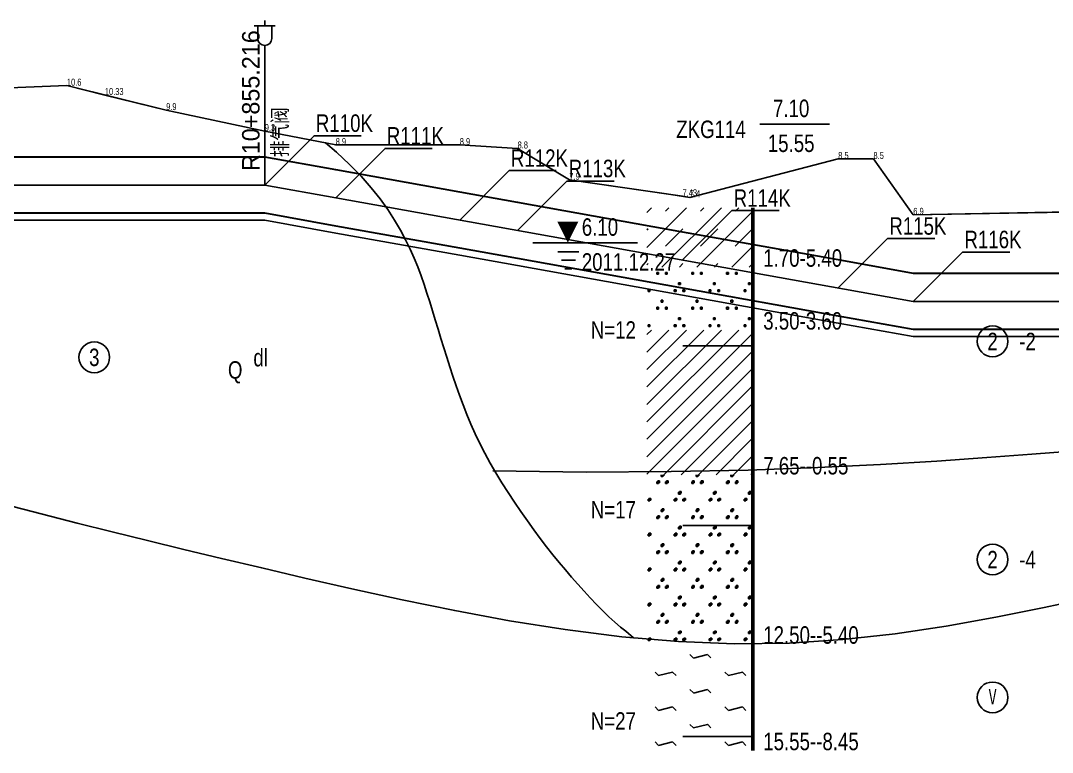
# Model space of a CAD drawing. Extents: x 525858 to 564773, y 2370984 to 2400075.
# Drawn here: x 561700 to 561995.5, y 2390782.7 to 2390992.3 of the extents above; entities that cross this region are included whole.
import ezdxf
from ezdxf.enums import TextEntityAlignment as Align

# ---------------------------------------------------------------- set-up
doc = ezdxf.new("R2010")
doc.units = 0
doc.linetypes.add('CENTER', pattern=[2, 1.25, -0.25, 0.25, -0.25])
doc.linetypes.add('ZK', pattern=[20, 10, 0, 10])
doc.layers.get('0').update_dxf_attribs({"linetype": 'CONTINUOUS'})
for name, color, linetype in [('pipe', 3, 'CONTINUOUS'), ('pipe_cen', 1, 'CENTER'), ('地形剖面', 4, 'CONTINUOUS'), ('纵面管线标注', 3, 'CONTINUOUS'), ('附属设施', 2, 'CONTINUOUS')]:
    doc.layers.add(name, color=color, linetype=linetype)
doc.styles.add('ITALIC', font='txt', dxfattribs={"width": 0.7, "height": 0.28})
doc.styles.add('SIMP1', font='simp1.shx', dxfattribs={"width": 0.8, "bigfont": 'hz.shx'})

# ---------------------------------------------------------------- blocks, each defined once
blk = doc.blocks.new('uw')
for p, q in [((-0.143, -0.131), (0.159, -0.131)), ((0.109, -0.252), (-0.092, -0.252)), ((-0.042, -0.373), (0.059, -0.373))]:
    blk.add_line(p, q)
blk.add_lwpolyline([(0, 0, 0, 0.3, 0), (0, 0.3, 0.3, 0.3, 0)], format="xyseb")
at = {"style": 'ITALIC', "width": 0.7}
blk.add_attdef('SHUIWEI', (0.38, 0.156), '', height=0.28, dxfattribs=at)
blk = doc.blocks.new('qin排气阀va')
at = {"layer": '附属设施', "linetype": 'Continuous', "lineweight": -3}
for points in [[(-1.5, 22.8), (1.5, 22.8)], [(-1, 21), (-1, 22.8)], [(0, 22.8), (0, 23.55)], [(1, 21), (1, 22.8)], [(0, 0), (0, 20)]]:
    blk.add_lwpolyline(points, dxfattribs=at)
blk.add_arc((0, 21), 1, 180, 0, dxfattribs=at)
at = {"layer": '附属设施', "linetype": 'Continuous', "lineweight": -3, "style": 'SIMP1'}
blk.add_attdef('名称', text='', height=2.5, rotation=90, dxfattribs=at).set_placement((1, 4), align=Align.TOP_LEFT)
blk.add_attdef('ZH', text='', height=2.5, rotation=90, dxfattribs=at).set_placement((0, 2), align=Align.BOTTOM_LEFT)

msp = doc.modelspace()

# ---------------------------------------------------------------- hatches: boundary and pattern name
at = {"layer": '地形剖面'}
h = msp.add_hatch(dxfattribs=at)
h.set_pattern_fill('QB05', color=55, scale=20, style=0, pattern_type=2)
h.set_pattern_definition([(45, (550509.672, 2390567.662), (-5, 5), []), (45, (550514.672, 2390567.662), (6e-16, 10), [7.071068, -7.071068])])
h.paths.add_polyline_path([(561909.351874, 2390938.662316), (561909.351874, 2390921.662316), (561879.351874, 2390921.662316), (561879.351874, 2390938.662316)])
h = msp.add_hatch(dxfattribs=at)
h.set_pattern_fill('QF04', color=55, scale=20, style=0, pattern_type=2)
h.set_pattern_definition([(90, (550527.172, 2390584.662), (-20, 1e-15), [0.5, -19.5]), (180, (550527.672, 2390584.662), (-2e-15, -20), [0.5, -19.5]), (270, (550527.672, 2390585.162), (20, -4e-15), [0.5, -19.5]), (0, (550527.172, 2390585.162), (0, 20), [0.5, -19.5]), (90, (550528.422, 2390586.662), (-20, 1e-15), [0.5, -19.5]), (180, (550528.922, 2390586.662), (-2e-15, -20), [0.5, -19.5]), (270, (550528.922, 2390587.162), (20, -4e-15), [0.5, -19.5]), (0, (550528.422, 2390587.162), (0, 20), [0.5, -19.5]), (90, (550527.172, 2390574.662), (-20, 1e-15), [0.5, -19.5]), (180, (550527.672, 2390574.662), (-2e-15, -20), [0.5, -19.5]), (270, (550527.672, 2390575.162), (20, -4e-15), [0.5, -19.5]), (0, (550527.172, 2390575.162), (0, 20), [0.5, -19.5]), (90, (550528.422, 2390576.662), (-20, 1e-15), [0.5, -19.5]), (180, (550528.922, 2390576.662), (-2e-15, -20), [0.5, -19.5]), (270, (550528.922, 2390577.162), (20, -4e-15), [0.5, -19.5]), (0, (550528.422, 2390577.162), (0, 20), [0.5, -19.5]), (90, (550523.422, 2390581.662), (-20, 1e-15), [0.5, -19.5]), (180, (550523.922, 2390581.662), (-2e-15, -20), [0.5, -19.5]), (270, (550523.922, 2390582.162), (20, -4e-15), [0.5, -19.5]), (0, (550523.422, 2390582.162), (0, 20), [0.5, -19.5]), (90, (550519.672, 2390584.662), (-20, 1e-15), [0.5, -19.5]), (180, (550520.172, 2390584.662), (-2e-15, -20), [0.5, -19.5]), (270, (550520.172, 2390585.162), (20, -4e-15), [0.5, -19.5]), (0, (550519.672, 2390585.162), (0, 20), [0.5, -19.5]), (90, (550518.422, 2390586.662), (-20, 1e-15), [0.5, -19.5]), (180, (550518.922, 2390586.662), (-2e-15, -20), [0.5, -19.5]), (270, (550518.922, 2390587.162), (20, -4e-15), [0.5, -19.5]), (0, (550518.422, 2390587.162), (0, 20), [0.5, -19.5]), (90, (550524.672, 2390579.662), (-20, 1e-15), [0.5, -19.5]), (180, (550525.172, 2390579.662), (-2e-15, -20), [0.5, -19.5]), (270, (550525.172, 2390580.162), (20, -4e-15), [0.5, -19.5]), (0, (550524.672, 2390580.162), (0, 20), [0.5, -19.5]), (90, (550522.172, 2390579.662), (-20, 1e-15), [0.5, -19.5]), (180, (550522.672, 2390579.662), (-2e-15, -20), [0.5, -19.5]), (270, (550522.672, 2390580.162), (20, -4e-15), [0.5, -19.5]), (0, (550522.172, 2390580.162), (0, 20), [0.5, -19.5]), (90, (550519.672, 2390574.662), (-20, 1e-15), [0.5, -19.5]), (180, (550520.172, 2390574.662), (-2e-15, -20), [0.5, -19.5]), (270, (550520.172, 2390575.162), (20, -4e-15), [0.5, -19.5]), (0, (550519.672, 2390575.162), (0, 20), [0.5, -19.5]), (90, (550518.422, 2390576.662), (-20, 1e-15), [0.5, -19.5]), (180, (550518.922, 2390576.662), (-2e-15, -20), [0.5, -19.5]), (270, (550518.922, 2390577.162), (20, -4e-15), [0.5, -19.5]), (0, (550518.422, 2390577.162), (0, 20), [0.5, -19.5]), (90, (550523.422, 2390571.662), (-20, 1e-15), [0.5, -19.5]), (180, (550523.922, 2390571.662), (-2e-15, -20), [0.5, -19.5]), (270, (550523.922, 2390572.162), (20, -4e-15), [0.5, -19.5]), (0, (550523.422, 2390572.162), (0, 20), [0.5, -19.5]), (90, (550522.172, 2390569.662), (-20, 1e-15), [0.5, -19.5]), (180, (550522.672, 2390569.662), (-2e-15, -20), [0.5, -19.5]), (270, (550522.672, 2390570.162), (20, -4e-15), [0.5, -19.5]), (0, (550522.172, 2390570.162), (0, 20), [0.5, -19.5]), (90, (550524.672, 2390569.662), (-20, 1e-15), [0.5, -19.5]), (180, (550525.172, 2390569.662), (-2e-15, -20), [0.5, -19.5]), (270, (550525.172, 2390570.162), (20, -4e-15), [0.5, -19.5]), (0, (550524.672, 2390570.162), (0, 20), [0.5, -19.5]), (90, (550513.422, 2390581.662), (-20, 1e-15), [0.5, -19.5]), (180, (550513.922, 2390581.662), (-2e-15, -20), [0.5, -19.5]), (270, (550513.922, 2390582.162), (20, -4e-15), [0.5, -19.5]), (0, (550513.422, 2390582.162), (0, 20), [0.5, -19.5]), (90, (550509.672, 2390584.662), (-20, 1e-15), [0.5, -19.5]), (180, (550510.172, 2390584.662), (-2e-15, -20), [0.5, -19.5]), (270, (550510.172, 2390585.162), (20, -4e-15), [0.5, -19.5]), (0, (550509.672, 2390585.162), (0, 20), [0.5, -19.5]), (90, (550514.672, 2390579.662), (-20, 1e-15), [0.5, -19.5]), (180, (550515.172, 2390579.662), (-2e-15, -20), [0.5, -19.5]), (270, (550515.172, 2390580.162), (20, -4e-15), [0.5, -19.5]), (0, (550514.672, 2390580.162), (0, 20), [0.5, -19.5]), (90, (550509.672, 2390574.662), (-20, 1e-15), [0.5, -19.5]), (180, (550510.172, 2390574.662), (-2e-15, -20), [0.5, -19.5]), (270, (550510.172, 2390575.162), (20, -4e-15), [0.5, -19.5]), (0, (550509.672, 2390575.162), (0, 20), [0.5, -19.5]), (90, (550512.172, 2390579.662), (-20, 1e-15), [0.5, -19.5]), (180, (550512.672, 2390579.662), (-2e-15, -20), [0.5, -19.5]), (270, (550512.672, 2390580.162), (20, -4e-15), [0.5, -19.5]), (0, (550512.172, 2390580.162), (0, 20), [0.5, -19.5]), (90, (550513.422, 2390571.662), (-20, 1e-15), [0.5, -19.5]), (180, (550513.922, 2390571.662), (-2e-15, -20), [0.5, -19.5]), (270, (550513.922, 2390572.162), (20, -4e-15), [0.5, -19.5]), (0, (550513.422, 2390572.162), (0, 20), [0.5, -19.5]), (90, (550514.672, 2390569.662), (-20, 1e-15), [0.5, -19.5]), (180, (550515.172, 2390569.662), (-2e-15, -20), [0.5, -19.5]), (270, (550515.172, 2390570.162), (20, -4e-15), [0.5, -19.5]), (0, (550514.672, 2390570.162), (0, 20), [0.5, -19.5]), (90, (550512.172, 2390569.662), (-20, 1e-15), [0.5, -19.5]), (180, (550512.672, 2390569.662), (-2e-15, -20), [0.5, -19.5]), (270, (550512.672, 2390570.162), (20, -4e-15), [0.5, -19.5]), (0, (550512.172, 2390570.162), (0, 20), [0.5, -19.5]), (90, (550517.172, 2390574.662), (-20, 1e-15), [0.5, -19.5]), (180, (550517.672, 2390574.662), (-2e-15, -20), [0.5, -19.5]), (270, (550517.672, 2390575.162), (20, -4e-15), [0.5, -19.5]), (0, (550517.172, 2390575.162), (0, 20), [0.5, -19.5]), (90, (550517.172, 2390584.662), (-20, 1e-15), [0.5, -19.5]), (180, (550517.672, 2390584.662), (-2e-15, -20), [0.5, -19.5]), (270, (550517.672, 2390585.162), (20, -4e-15), [0.5, -19.5]), (0, (550517.172, 2390585.162), (0, 20), [0.5, -19.5])])
h.paths.add_polyline_path([(561909.351874, 2390921.662316), (561909.351874, 2390903.662316), (561879.351874, 2390903.662316), (561879.351874, 2390921.662316)])
h = msp.add_hatch(dxfattribs=at)
h.set_pattern_fill('QB01', color=55, scale=20, style=0, pattern_type=2)
h.set_pattern_definition([(45, (550509.672, 2390567.6623), (-2.5, 2.5), [])])
h.paths.add_polyline_path([(561909.351874, 2390903.662316), (561909.351874, 2390862.162316), (561879.351874, 2390862.162316), (561879.351874, 2390903.662316)])
h = msp.add_hatch(dxfattribs=at)
h.set_pattern_fill('QF05', color=55, scale=20, style=0, pattern_type=2)
h.set_pattern_definition([(90, (550527.172, 2390584.662), (-20, 1e-15), [0.5, -19.5]), (180, (550527.672, 2390584.662), (-2e-15, -20), [0.5, -19.5]), (270, (550527.672, 2390585.162), (20, -4e-15), [0.5, -19.5]), (0, (550527.172, 2390585.162), (0, 20), [0.5, -19.5]), (90, (550527.422, 2390584.912), (-20, 1e-15), [0.5, -19.5]), (180, (550527.922, 2390584.912), (-2e-15, -20), [0.5, -19.5]), (270, (550527.922, 2390585.412), (20, -4e-15), [0.5, -19.5]), (0, (550527.422, 2390585.412), (0, 20), [0.5, -19.5]), (90, (550528.422, 2390586.662), (-20, 1e-15), [0.5, -19.5]), (180, (550528.922, 2390586.662), (-2e-15, -20), [0.5, -19.5]), (270, (550528.922, 2390587.162), (20, -4e-15), [0.5, -19.5]), (0, (550528.422, 2390587.162), (0, 20), [0.5, -19.5]), (90, (550528.672, 2390576.912), (-20, 1e-15), [0.5, -19.5]), (180, (550529.172, 2390576.912), (-2e-15, -20), [0.5, -19.5]), (270, (550529.172, 2390577.412), (20, -4e-15), [0.5, -19.5]), (0, (550528.672, 2390577.412), (0, 20), [0.5, -19.5]), (90, (550527.172, 2390574.662), (-20, 1e-15), [0.5, -19.5]), (180, (550527.672, 2390574.662), (-2e-15, -20), [0.5, -19.5]), (270, (550527.672, 2390575.162), (20, -4e-15), [0.5, -19.5]), (0, (550527.172, 2390575.162), (0, 20), [0.5, -19.5]), (90, (550527.422, 2390574.912), (-20, 1e-15), [0.5, -19.5]), (180, (550527.922, 2390574.912), (-2e-15, -20), [0.5, -19.5]), (270, (550527.922, 2390575.412), (20, -4e-15), [0.5, -19.5]), (0, (550527.422, 2390575.412), (0, 20), [0.5, -19.5]), (90, (550528.422, 2390576.662), (-20, 1e-15), [0.5, -19.5]), (180, (550528.922, 2390576.662), (-2e-15, -20), [0.5, -19.5]), (270, (550528.922, 2390577.162), (20, -4e-15), [0.5, -19.5]), (0, (550528.422, 2390577.162), (0, 20), [0.5, -19.5]), (90, (550523.422, 2390581.662), (-20, 1e-15), [0.5, -19.5]), (180, (550523.922, 2390581.662), (-2e-15, -20), [0.5, -19.5]), (270, (550523.922, 2390582.162), (20, -4e-15), [0.5, -19.5]), (0, (550523.422, 2390582.162), (0, 20), [0.5, -19.5]), (90, (550523.672, 2390581.912), (-20, 1e-15), [0.5, -19.5]), (180, (550524.172, 2390581.912), (-2e-15, -20), [0.5, -19.5]), (270, (550524.172, 2390582.412), (20, -4e-15), [0.5, -19.5]), (0, (550523.672, 2390582.412), (0, 20), [0.5, -19.5]), (90, (550519.672, 2390584.662), (-20, 1e-15), [0.5, -19.5]), (180, (550520.172, 2390584.662), (-2e-15, -20), [0.5, -19.5]), (270, (550520.172, 2390585.162), (20, -4e-15), [0.5, -19.5]), (0, (550519.672, 2390585.162), (0, 20), [0.5, -19.5]), (90, (550519.922, 2390584.912), (-20, 1e-15), [0.5, -19.5]), (180, (550520.422, 2390584.912), (-2e-15, -20), [0.5, -19.5]), (270, (550520.422, 2390585.412), (20, -4e-15), [0.5, -19.5]), (0, (550519.922, 2390585.412), (0, 20), [0.5, -19.5]), (90, (550518.422, 2390586.662), (-20, 1e-15), [0.5, -19.5]), (180, (550518.922, 2390586.662), (-2e-15, -20), [0.5, -19.5]), (270, (550518.922, 2390587.162), (20, -4e-15), [0.5, -19.5]), (0, (550518.422, 2390587.162), (0, 20), [0.5, -19.5]), (90, (550517.422, 2390584.912), (-20, 1e-15), [0.5, -19.5]), (180, (550517.922, 2390584.912), (-2e-15, -20), [0.5, -19.5]), (270, (550517.922, 2390585.412), (20, -4e-15), [0.5, -19.5]), (0, (550517.422, 2390585.412), (0, 20), [0.5, -19.5]), (90, (550524.672, 2390579.662), (-20, 1e-15), [0.5, -19.5]), (180, (550525.172, 2390579.662), (-2e-15, -20), [0.5, -19.5]), (270, (550525.172, 2390580.162), (20, -4e-15), [0.5, -19.5]), (0, (550524.672, 2390580.162), (0, 20), [0.5, -19.5]), (90, (550522.172, 2390579.662), (-20, 1e-15), [0.5, -19.5]), (180, (550522.672, 2390579.662), (-2e-15, -20), [0.5, -19.5]), (270, (550522.672, 2390580.162), (20, -4e-15), [0.5, -19.5]), (0, (550522.172, 2390580.162), (0, 20), [0.5, -19.5]), (90, (550518.672, 2390576.912), (-20, 1e-15), [0.5, -19.5]), (180, (550519.172, 2390576.912), (-2e-15, -20), [0.5, -19.5]), (270, (550519.172, 2390577.412), (20, -4e-15), [0.5, -19.5]), (0, (550518.672, 2390577.412), (0, 20), [0.5, -19.5]), (90, (550519.672, 2390574.662), (-20, 1e-15), [0.5, -19.5]), (180, (550520.172, 2390574.662), (-2e-15, -20), [0.5, -19.5]), (270, (550520.172, 2390575.162), (20, -4e-15), [0.5, -19.5]), (0, (550519.672, 2390575.162), (0, 20), [0.5, -19.5]), (90, (550519.922, 2390574.912), (-20, 1e-15), [0.5, -19.5]), (180, (550520.422, 2390574.912), (-2e-15, -20), [0.5, -19.5]), (270, (550520.422, 2390575.412), (20, -4e-15), [0.5, -19.5]), (0, (550519.922, 2390575.412), (0, 20), [0.5, -19.5]), (90, (550517.422, 2390574.912), (-20, 1e-15), [0.5, -19.5]), (180, (550517.922, 2390574.912), (-2e-15, -20), [0.5, -19.5]), (270, (550517.922, 2390575.412), (20, -4e-15), [0.5, -19.5]), (0, (550517.422, 2390575.412), (0, 20), [0.5, -19.5]), (90, (550518.422, 2390576.662), (-20, 1e-15), [0.5, -19.5]), (180, (550518.922, 2390576.662), (-2e-15, -20), [0.5, -19.5]), (270, (550518.922, 2390577.162), (20, -4e-15), [0.5, -19.5]), (0, (550518.422, 2390577.162), (0, 20), [0.5, -19.5]), (90, (550522.422, 2390579.912), (-20, 1e-15), [0.5, -19.5]), (180, (550522.922, 2390579.912), (-2e-15, -20), [0.5, -19.5]), (270, (550522.922, 2390580.412), (20, -4e-15), [0.5, -19.5]), (0, (550522.422, 2390580.412), (0, 20), [0.5, -19.5]), (90, (550524.922, 2390579.912), (-20, 1e-15), [0.5, -19.5]), (180, (550525.422, 2390579.912), (-2e-15, -20), [0.5, -19.5]), (270, (550525.422, 2390580.412), (20, -4e-15), [0.5, -19.5]), (0, (550524.922, 2390580.412), (0, 20), [0.5, -19.5]), (90, (550528.672, 2390586.912), (-20, 1e-15), [0.5, -19.5]), (180, (550529.172, 2390586.912), (-2e-15, -20), [0.5, -19.5]), (270, (550529.172, 2390587.412), (20, -4e-15), [0.5, -19.5]), (0, (550528.672, 2390587.412), (0, 20), [0.5, -19.5]), (90, (550518.672, 2390586.912), (-20, 1e-15), [0.5, -19.5]), (180, (550519.172, 2390586.912), (-2e-15, -20), [0.5, -19.5]), (270, (550519.172, 2390587.412), (20, -4e-15), [0.5, -19.5]), (0, (550518.672, 2390587.412), (0, 20), [0.5, -19.5]), (90, (550524.922, 2390569.912), (-20, 1e-15), [0.5, -19.5]), (180, (550525.422, 2390569.912), (-2e-15, -20), [0.5, -19.5]), (270, (550525.422, 2390570.412), (20, -4e-15), [0.5, -19.5]), (0, (550524.922, 2390570.412), (0, 20), [0.5, -19.5]), (90, (550523.422, 2390571.662), (-20, 1e-15), [0.5, -19.5]), (180, (550523.922, 2390571.662), (-2e-15, -20), [0.5, -19.5]), (270, (550523.922, 2390572.162), (20, -4e-15), [0.5, -19.5]), (0, (550523.422, 2390572.162), (0, 20), [0.5, -19.5]), (90, (550523.672, 2390571.912), (-20, 1e-15), [0.5, -19.5]), (180, (550524.172, 2390571.912), (-2e-15, -20), [0.5, -19.5]), (270, (550524.172, 2390572.412), (20, -4e-15), [0.5, -19.5]), (0, (550523.672, 2390572.412), (0, 20), [0.5, -19.5]), (90, (550522.422, 2390569.912), (-20, 1e-15), [0.5, -19.5]), (180, (550522.922, 2390569.912), (-2e-15, -20), [0.5, -19.5]), (270, (550522.922, 2390570.412), (20, -4e-15), [0.5, -19.5]), (0, (550522.422, 2390570.412), (0, 20), [0.5, -19.5]), (90, (550522.172, 2390569.662), (-20, 1e-15), [0.5, -19.5]), (180, (550522.672, 2390569.662), (-2e-15, -20), [0.5, -19.5]), (270, (550522.672, 2390570.162), (20, -4e-15), [0.5, -19.5]), (0, (550522.172, 2390570.162), (0, 20), [0.5, -19.5]), (90, (550524.672, 2390569.662), (-20, 1e-15), [0.5, -19.5]), (180, (550525.172, 2390569.662), (-2e-15, -20), [0.5, -19.5]), (270, (550525.172, 2390570.162), (20, -4e-15), [0.5, -19.5]), (0, (550524.672, 2390570.162), (0, 20), [0.5, -19.5]), (90, (550513.422, 2390581.662), (-20, 1e-15), [0.5, -19.5]), (180, (550513.922, 2390581.662), (-2e-15, -20), [0.5, -19.5]), (270, (550513.922, 2390582.162), (20, -4e-15), [0.5, -19.5]), (0, (550513.422, 2390582.162), (0, 20), [0.5, -19.5]), (90, (550513.672, 2390581.912), (-20, 1e-15), [0.5, -19.5]), (180, (550514.172, 2390581.912), (-2e-15, -20), [0.5, -19.5]), (270, (550514.172, 2390582.412), (20, -4e-15), [0.5, -19.5]), (0, (550513.672, 2390582.412), (0, 20), [0.5, -19.5]), (90, (550509.672, 2390584.662), (-20, 1e-15), [0.5, -19.5]), (180, (550510.172, 2390584.662), (-2e-15, -20), [0.5, -19.5]), (270, (550510.172, 2390585.162), (20, -4e-15), [0.5, -19.5]), (0, (550509.672, 2390585.162), (0, 20), [0.5, -19.5]), (90, (550509.922, 2390584.912), (-20, 1e-15), [0.5, -19.5]), (180, (550510.422, 2390584.912), (-2e-15, -20), [0.5, -19.5]), (270, (550510.422, 2390585.412), (20, -4e-15), [0.5, -19.5]), (0, (550509.922, 2390585.412), (0, 20), [0.5, -19.5]), (90, (550514.672, 2390579.662), (-20, 1e-15), [0.5, -19.5]), (180, (550515.172, 2390579.662), (-2e-15, -20), [0.5, -19.5]), (270, (550515.172, 2390580.162), (20, -4e-15), [0.5, -19.5]), (0, (550514.672, 2390580.162), (0, 20), [0.5, -19.5]), (90, (550509.672, 2390574.662), (-20, 1e-15), [0.5, -19.5]), (180, (550510.172, 2390574.662), (-2e-15, -20), [0.5, -19.5]), (270, (550510.172, 2390575.162), (20, -4e-15), [0.5, -19.5]), (0, (550509.672, 2390575.162), (0, 20), [0.5, -19.5]), (90, (550509.922, 2390574.912), (-20, 1e-15), [0.5, -19.5]), (180, (550510.422, 2390574.912), (-2e-15, -20), [0.5, -19.5]), (270, (550510.422, 2390575.412), (20, -4e-15), [0.5, -19.5]), (0, (550509.922, 2390575.412), (0, 20), [0.5, -19.5]), (90, (550512.172, 2390579.662), (-20, 1e-15), [0.5, -19.5]), (180, (550512.672, 2390579.662), (-2e-15, -20), [0.5, -19.5]), (270, (550512.672, 2390580.162), (20, -4e-15), [0.5, -19.5]), (0, (550512.172, 2390580.162), (0, 20), [0.5, -19.5]), (90, (550514.922, 2390579.912), (-20, 1e-15), [0.5, -19.5]), (180, (550515.422, 2390579.912), (-2e-15, -20), [0.5, -19.5]), (270, (550515.422, 2390580.412), (20, -4e-15), [0.5, -19.5]), (0, (550514.922, 2390580.412), (0, 20), [0.5, -19.5]), (90, (550512.422, 2390579.912), (-20, 1e-15), [0.5, -19.5]), (180, (550512.922, 2390579.912), (-2e-15, -20), [0.5, -19.5]), (270, (550512.922, 2390580.412), (20, -4e-15), [0.5, -19.5]), (0, (550512.422, 2390580.412), (0, 20), [0.5, -19.5]), (90, (550514.922, 2390569.912), (-20, 1e-15), [0.5, -19.5]), (180, (550515.422, 2390569.912), (-2e-15, -20), [0.5, -19.5]), (270, (550515.422, 2390570.412), (20, -4e-15), [0.5, -19.5]), (0, (550514.922, 2390570.412), (0, 20), [0.5, -19.5]), (90, (550513.422, 2390571.662), (-20, 1e-15), [0.5, -19.5]), (180, (550513.922, 2390571.662), (-2e-15, -20), [0.5, -19.5]), (270, (550513.922, 2390572.162), (20, -4e-15), [0.5, -19.5]), (0, (550513.422, 2390572.162), (0, 20), [0.5, -19.5]), (90, (550513.672, 2390571.912), (-20, 1e-15), [0.5, -19.5]), (180, (550514.172, 2390571.912), (-2e-15, -20), [0.5, -19.5]), (270, (550514.172, 2390572.412), (20, -4e-15), [0.5, -19.5]), (0, (550513.672, 2390572.412), (0, 20), [0.5, -19.5]), (90, (550514.672, 2390569.662), (-20, 1e-15), [0.5, -19.5]), (180, (550515.172, 2390569.662), (-2e-15, -20), [0.5, -19.5]), (270, (550515.172, 2390570.162), (20, -4e-15), [0.5, -19.5]), (0, (550514.672, 2390570.162), (0, 20), [0.5, -19.5]), (90, (550512.172, 2390569.662), (-20, 1e-15), [0.5, -19.5]), (180, (550512.672, 2390569.662), (-2e-15, -20), [0.5, -19.5]), (270, (550512.672, 2390570.162), (20, -4e-15), [0.5, -19.5]), (0, (550512.172, 2390570.162), (0, 20), [0.5, -19.5]), (90, (550512.422, 2390569.912), (-20, 1e-15), [0.5, -19.5]), (180, (550512.922, 2390569.912), (-2e-15, -20), [0.5, -19.5]), (270, (550512.922, 2390570.412), (20, -4e-15), [0.5, -19.5]), (0, (550512.422, 2390570.412), (0, 20), [0.5, -19.5]), (90, (550517.172, 2390574.662), (-20, 1e-15), [0.5, -19.5]), (180, (550517.672, 2390574.662), (-2e-15, -20), [0.5, -19.5]), (270, (550517.672, 2390575.162), (20, -4e-15), [0.5, -19.5]), (0, (550517.172, 2390575.162), (0, 20), [0.5, -19.5]), (90, (550517.172, 2390584.662), (-20, 1e-15), [0.5, -19.5]), (180, (550517.672, 2390584.662), (-2e-15, -20), [0.5, -19.5]), (270, (550517.672, 2390585.162), (20, -4e-15), [0.5, -19.5]), (0, (550517.172, 2390585.162), (0, 20), [0.5, -19.5])])
h.paths.add_polyline_path([(561909.351874, 2390862.162316), (561909.351874, 2390813.662316), (561879.351874, 2390813.662316), (561879.351874, 2390862.162316)])
h = msp.add_hatch(dxfattribs=at)
h.set_pattern_fill('B001', color=55, scale=20, style=0, pattern_type=2)
h.set_pattern_definition([(315, (550526.672, 2390585.662), (-20.000006, 4e-15), [1.414214, -26.87]), (14.0362, (550522.672, 2390584.6623), (-20.0000115, 2e-05), [4.1231, -78.339]), (315, (550521.672, 2390585.662), (-20.000006, 4e-15), [1.414214, -26.87]), (315, (550526.672, 2390575.662), (-20.000006, 4e-15), [1.414214, -26.87]), (14.0362, (550522.672, 2390574.6623), (-20.0000115, 2e-05), [4.1231, -78.339]), (315, (550521.672, 2390575.662), (-20.000006, 4e-15), [1.414214, -26.87]), (315, (550516.672, 2390570.662), (4e-15, 20.000006), [1.414214, -26.87]), (14.0362, (550512.672, 2390569.6623), (-20.0000115, 2e-05), [4.1231, -78.339]), (315, (550511.672, 2390570.662), (-20.000006, 4e-15), [1.414214, -26.87]), (315, (550516.672, 2390580.662), (-20.000006, 4e-15), [1.414214, -26.87]), (14.0362, (550512.672, 2390579.6623), (-20.0000115, 2e-05), [4.1231, -78.339]), (315, (550511.672, 2390580.662), (-20.000006, 4e-15), [1.414214, -26.87])])
h.paths.add_polyline_path([(561909.351874, 2390813.662316), (561909.351874, 2390783.162316), (561879.351874, 2390783.162316), (561879.351874, 2390813.662316)])

# ---------------------------------------------------------------- linework, layer by layer
at = {"layer": 'pipe', "linetype": 'Continuous', "lineweight": -3}
for points in [[(561665.904874, 2390953.292316), (561769.887874, 2390953.292316), (561790.201874, 2390949.642316), (561825.749874, 2390943.272316), (561842.308874, 2390940.302316), (561889.561874, 2390931.822316), (561934.147874, 2390923.822316), (561955.655874, 2390919.962316), (562099.065874, 2390919.962316), (562114.830874, 2390919.962316), (562839.234874, 2390919.962316), (562903.395874, 2390907.962316), (562947.796874, 2390899.652316), (563161.236874, 2390894.372316), (563216.676874, 2390893.002316), (563284.892874, 2390893.002316), (563326.329874, 2390893.002316), (563500.689874, 2390893.002316), (563560.805874, 2390893.002316)], [(561665.904874, 2390953.192316), (561769.887874, 2390953.192316), (561790.201874, 2390949.542316), (561825.749874, 2390943.172316), (561842.308874, 2390940.202316), (561889.561874, 2390931.722316), (561934.147874, 2390923.722316), (561955.655874, 2390919.862316), (562099.065874, 2390919.862316), (562114.830874, 2390919.862316), (562839.234874, 2390919.862316), (562903.395874, 2390907.862316), (562947.796874, 2390899.552316), (563161.236874, 2390894.272316), (563216.676874, 2390892.902316), (563284.892874, 2390892.902316), (563326.329874, 2390892.902316), (563500.689874, 2390892.902316), (563560.805874, 2390892.902316)], [(561665.904874, 2390937.192315), (561769.887874, 2390937.192315), (561790.201874, 2390933.542315), (561825.749874, 2390927.172315), (561842.308874, 2390924.202315), (561889.561874, 2390915.722315), (561934.147874, 2390907.722315), (561955.655874, 2390903.862315), (562099.065874, 2390903.862315), (562114.830874, 2390903.862315), (562839.234874, 2390903.862315), (562903.395874, 2390891.862315), (562947.796874, 2390883.552315), (563161.236874, 2390878.272315), (563216.676874, 2390876.902315), (563284.892874, 2390876.902315), (563326.329874, 2390876.902315), (563500.689874, 2390876.902315), (563560.805874, 2390876.902315)], [(561665.904874, 2390937.092316), (561769.887874, 2390937.092316), (561790.201874, 2390933.442316), (561825.749874, 2390927.072316), (561842.308874, 2390924.102316), (561889.561874, 2390915.622316), (561934.147874, 2390907.622316), (561955.655874, 2390903.762316), (562099.065874, 2390903.762316), (562114.830874, 2390903.762316), (562839.234874, 2390903.762316), (562903.395874, 2390891.762316), (562947.796874, 2390883.452316), (563161.236874, 2390878.172316), (563216.676874, 2390876.802316), (563284.892874, 2390876.802316), (563326.329874, 2390876.802316), (563500.689874, 2390876.802316), (563560.805874, 2390876.802316)], [(561665.904874, 2390935.092316), (561769.887874, 2390935.092316), (561790.201874, 2390931.442316), (561825.749874, 2390925.072316), (561842.308874, 2390922.102316), (561889.561874, 2390913.622316), (561934.147874, 2390905.622316), (561955.655874, 2390901.762316), (562099.065874, 2390901.762316), (562114.830874, 2390901.762316), (562839.234874, 2390901.762316), (562903.395874, 2390889.762316), (562947.796874, 2390881.452316), (563161.236874, 2390876.172316), (563216.676874, 2390874.802316), (563284.892874, 2390874.802316), (563326.329874, 2390874.802316), (563500.689874, 2390874.802316), (563560.805874, 2390874.802316)]]:
    msp.add_lwpolyline(points, dxfattribs=at)
at = {"layer": 'pipe_cen', "linetype": 'Continuous', "lineweight": -3}
msp.add_lwpolyline([(561665.904874, 2390945.192316), (561769.887874, 2390945.192316), (561790.201874, 2390941.542316), (561955.655874, 2390911.862316), (562839.234874, 2390911.862316), (562947.796874, 2390891.552316), (563216.676874, 2390884.902316), (563560.805874, 2390884.902316)], dxfattribs=at)
at = {"layer": '地形剖面', "color": 55}
for p, q in [((561911.671874, 2390962.662316), (561931.671874, 2390962.662316)), ((561846.697019, 2390928.662316), (561876.697019, 2390928.662316)), ((561909.671874, 2390899.162316), (561889.671874, 2390899.162316)), ((561909.671874, 2390847.662316), (561889.671874, 2390847.662316)), ((561909.671874, 2390787.162316), (561889.671874, 2390787.162316))]:
    msp.add_line(p, q, dxfattribs=at)
at = {"layer": '地形剖面', "linetype": 'Continuous', "lineweight": -3}
msp.add_lwpolyline([(561687.280874, 2390972.662316), (561713.220874, 2390973.662316), (561724.083874, 2390970.982316), (561741.637874, 2390966.662316), (561769.887874, 2390960.662316), (561769.887874, 2390960.662316), (561769.887874, 2390960.662316), (561769.887874, 2390960.662316), (561790.201874, 2390956.662316), (561790.201874, 2390956.662316), (561825.749874, 2390956.662316), (561842.308874, 2390955.662316), (561842.308874, 2390955.662316), (561857.133874, 2390946.662316), (561889.561874, 2390941.962316), (561891.626874, 2390941.662316), (561934.147874, 2390952.662316), (561944.247874, 2390952.662316), (561955.655874, 2390936.662316), (561955.655874, 2390936.662316), (561955.655874, 2390936.662316), (561955.655874, 2390936.662316), (561955.655874, 2390936.662316), (562010.298874, 2390937.662316)], dxfattribs=at)
at = {"layer": '地形剖面', "color": 55, "lineweight": -3}
msp.add_lwpolyline([(561687.280874, 2390972.662316), (561713.218874, 2390973.662316), (561713.220874, 2390973.662316), (561741.637874, 2390966.662316), (561769.887874, 2390960.662316), (561790.201874, 2390956.662316), (561825.749874, 2390956.662316), (561842.308874, 2390955.662316), (561857.133874, 2390946.662316), (561886.212874, 2390942.442316), (561891.626874, 2390941.662316), (561934.147874, 2390952.662316), (561944.247874, 2390952.662316), (561955.655874, 2390936.662316), (561999.460874, 2390937.462316), (562010.298874, 2390937.662316), (562061.270874, 2390938.662316), (562099.065874, 2390941.662316), (562114.830874, 2390941.662316), (562365.286874, 2390940.242316), (562549.638874, 2390939.192316), (562819.312874, 2390937.662316)], dxfattribs=at)
at = {"layer": '地形剖面', "color": 55}
for points in [[(561787.255351, 2390957.242511), (561790.404145, 2390954.60416), (561794.181597, 2390951.112223), (561797.500793, 2390947.716744), (561800.405288, 2390944.420562), (561802.938634, 2390941.226513), (561805.144385, 2390938.137435), (561807.066093, 2390935.156164), (561808.747311, 2390932.285539), (561810.228437, 2390929.524613), (561811.537244, 2390926.85731), (561812.698348, 2390924.263771), (561813.736367, 2390921.724136), (561814.675918, 2390919.218546), (561815.541618, 2390916.727141), (561816.358083, 2390914.230062), (561817.149932, 2390911.70745), (561817.938308, 2390909.1437), (561818.730472, 2390906.540232), (561819.530211, 2390903.902719), (561820.341311, 2390901.236836), (561821.167559, 2390898.548257), (561822.012744, 2390895.842655), (561822.880651, 2390893.125705), (561823.775069, 2390890.403081), (561824.700888, 2390887.679038), (561825.667421, 2390884.952158), (561826.68508, 2390882.219605), (561827.764282, 2390879.47854), (561828.915441, 2390876.726127), (561830.148973, 2390873.959529), (561831.475293, 2390871.175908), (561832.904815, 2390868.372429), (561834.443378, 2390865.549248), (561836.078516, 2390862.718501), (561837.793187, 2390859.89532), (561839.570348, 2390857.094836), (561841.392955, 2390854.332178), (561843.243967, 2390851.622479), (561845.106341, 2390848.980869), (561846.963034, 2390846.422479), (561848.800475, 2390843.958656), (561850.618981, 2390841.58562), (561852.422337, 2390839.295803), (561854.214332, 2390837.081641), (561855.998752, 2390834.935568), (561857.779386, 2390832.850019), (561859.560019, 2390830.817428), (561861.34444, 2390828.83023), (561863.133753, 2390826.886062), (561864.918332, 2390825.003363), (561866.685868, 2390823.205775), (561868.424052, 2390821.516941), (561870.120575, 2390819.960501), (561871.763128, 2390818.560099), (561873.339403, 2390817.339376), (561875.496547, 2390815.509409)], [(561835.244707, 2390863.293137), (561861.970674, 2390862.977329), (561886.295761, 2390863.083273), (561908.358441, 2390863.531264), (561928.297185, 2390864.241597), (561946.250465, 2390865.134569), (561962.356755, 2390866.130475), (561976.754525, 2390867.149611), (561989.582248, 2390868.112273), (562000.987997, 2390868.956042)], [(561695.174642, 2390853.731764), (561705.84211, 2390850.97741), (561716.111502, 2390848.356861), (561726.197827, 2390845.819241), (561736.316092, 2390843.313677), (561746.681306, 2390840.789294), (561757.508476, 2390838.195218), (561769.012611, 2390835.480575), (561781.408719, 2390832.59449), (561794.845317, 2390829.518351), (561809.204961, 2390826.362588), (561824.303717, 2390823.269896), (561839.957651, 2390820.382966), (561855.982828, 2390817.844492), (561872.195314, 2390815.797167), (561888.411174, 2390814.383683), (561904.446475, 2390813.746734), (561920.147635, 2390813.982529), (561935.482491, 2390815.001348), (561950.449232, 2390816.666986), (561965.046047, 2390818.843239), (561979.271127, 2390821.393904), (561993.12266, 2390824.182776), (562006.598837, 2390827.073651)]]:
    msp.add_lwpolyline(points, dxfattribs=at)
at = {"layer": '地形剖面', "color": 55, "linetype": 'ZK', "const_width": 1}
msp.add_lwpolyline([(561909.671874, 2390938.662316), (561909.671874, 2390783.162316)], dxfattribs=at)
at = {"layer": '地形剖面', "color": 55}
for points in [[(561901.671874, 2390899.162316, 0, 4, 0), (561901.671874, 2390904.162316, 0, 0, 0), (561901.671874, 2390911.162316, 0, 0, 0)], [(561901.671874, 2390847.662316, 0, 4, 0), (561901.671874, 2390852.662316, 0, 0, 0), (561901.671874, 2390859.662316, 0, 0, 0)], [(561901.671874, 2390787.162316, 0, 4, 0), (561901.671874, 2390792.162316, 0, 0, 0), (561901.671874, 2390799.162316, 0, 0, 0)]]:
    msp.add_lwpolyline(points, format="xyseb", dxfattribs=at)
for centre in [(561978.363996, 2390900.412316), (561721.052433, 2390895.837224), (561978.363996, 2390837.912316), (561978.363996, 2390798.412316)]:
    msp.add_circle(centre, 4.4, dxfattribs=at)
at = {"layer": '纵面管线标注', "color": 9, "linetype": 'Continuous', "lineweight": -3}
for points in [[(561769.887874, 2390945.192316), (561784.027874, 2390959.332316), (561797.527874, 2390959.332316)], [(561790.201874, 2390941.542316), (561804.341874, 2390955.682316), (561817.841874, 2390955.682316)], [(561825.749874, 2390935.172316), (561839.889874, 2390949.312316), (561853.389874, 2390949.312316)], [(561842.308874, 2390932.202316), (561856.448874, 2390946.342316), (561869.948874, 2390946.342316)], [(561889.561874, 2390923.722316), (561903.701874, 2390937.862316), (561917.201874, 2390937.862316)], [(561934.147874, 2390915.722316), (561948.287874, 2390929.862316), (561961.787874, 2390929.862316)], [(561955.655874, 2390911.862316), (561969.795874, 2390926.002316), (561983.295874, 2390926.002316)]]:
    msp.add_lwpolyline(points, dxfattribs=at)

# ---------------------------------------------------------------- block references
at = {"layer": '地形剖面', "color": 55, "xscale": 20, "yscale": 20, "zscale": 20}
msp.add_blockref('uw', (561856.697019, 2390928.662316), dxfattribs=at)
at = {"layer": '附属设施', "linetype": 'Continuous', "lineweight": -3, "xscale": 2, "yscale": 2, "zscale": 2}
msp.add_blockref('qin排气阀va', (561769.887123, 2390945.191035), dxfattribs=at).add_auto_attribs({'ZH': 'R10+855.216', '名称': '排气阀'})

# ---------------------------------------------------------------- texts
at = {"layer": '地形剖面', "color": 9, "linetype": 'Continuous', "lineweight": -3, "style": 'SIMP1', "width": 0.8}
for s, p in [('10.6', (561713.220874, 2390973.662316)), ('10.33', (561724.083874, 2390970.982316)), ('9.9', (561741.637874, 2390966.662316)), ('9.3', (561769.887874, 2390960.662316)), ('9.3', (561769.887874, 2390960.662316)), ('9.3', (561769.887874, 2390960.662316)), ('9.3', (561769.887874, 2390960.662316)), ('8.9', (561790.201874, 2390956.662316)), ('8.9', (561790.201874, 2390956.662316)), ('8.9', (561825.749874, 2390956.662316)), ('8.8', (561842.308874, 2390955.662316)), ('8.8', (561842.308874, 2390955.662316)), ('8.5', (561934.147874, 2390952.662316)), ('8.5', (561944.247874, 2390952.662316)), ('7.9', (561857.133874, 2390946.662316)), ('7.43', (561889.561874, 2390941.962316)), ('7.4', (561891.626874, 2390941.662316)), ('6.9', (561955.655874, 2390936.662316)), ('6.9', (561955.655874, 2390936.662316)), ('6.9', (561955.655874, 2390936.662316)), ('6.9', (561955.655874, 2390936.662316)), ('6.9', (561955.655874, 2390936.662316))]:
    msp.add_text(s, height=2, dxfattribs=at).set_placement(p)
at = {"layer": '地形剖面', "color": 55, "style": 'SIMP1', "width": 0.8}
for s, p in [('7.10', (561920.671874, 2390964.662316)), ('15.55', (561920.671874, 2390954.662316))]:
    msp.add_text(s, height=5, dxfattribs=at).set_placement(p, align=Align.CENTER)
for s, p in [('ZKG114', (561907.671874, 2390958.662316)), ('N=12', (561876.20334, 2390901.162316)), ('N=17', (561876.20334, 2390849.662316)), ('N=27', (561876.20334, 2390789.162316))]:
    msp.add_text(s, height=5, dxfattribs=at).set_placement(p, align=Align.RIGHT)
for s, p in [('6.10', (561860.697019, 2390930.662316)), ('1.70-5.40', (561912.671874, 2390921.782316)), ('2011.12.27', (561860.697019, 2390920.662316)), ('3.50-3.60', (561912.671874, 2390903.782316)), ('dl', (561766.619023, 2390893.240037)), ('7.65--0.55', (561912.671874, 2390862.282316)), ('12.50--5.40', (561912.671874, 2390813.782316)), ('15.55--8.45', (561912.671874, 2390783.282316))]:
    msp.add_text(s, height=5, dxfattribs=at).set_placement(p)
for s, p in [('2', (561978.363996, 2390900.412316)), ('-2', (561988.363996, 2390900.412316)), ('3', (561721.052433, 2390895.837224)), ('Q', (561761.419023, 2390891.57337)), ('2', (561978.363996, 2390837.912316)), ('-4', (561988.363996, 2390837.912316)), ('Ⅴ', (561978.363996, 2390798.412316))]:
    msp.add_text(s, height=5, dxfattribs=at).set_placement(p, align=Align.MIDDLE)
at = {"layer": '纵面管线标注', "linetype": 'Continuous', "lineweight": -3, "style": 'SIMP1', "width": 0.8}
for s, p in [('R110K', (561784.527874, 2390960.432316)), ('R111K', (561804.841874, 2390956.782316)), ('R112K', (561840.389874, 2390950.412316)), ('R113K', (561856.948874, 2390947.442316)), ('R114K', (561904.201874, 2390938.962316)), ('R115K', (561948.787874, 2390930.962316)), ('R116K', (561970.295874, 2390927.102316))]:
    msp.add_text(s, height=5, dxfattribs=at).set_placement(p)

doc.saveas('drawing.dxf')
